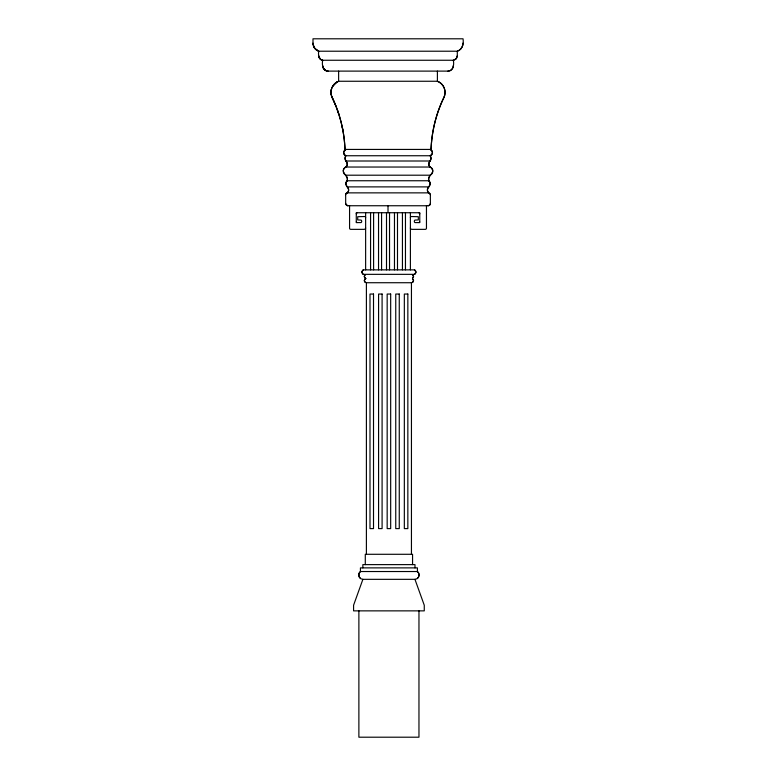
<?xml version="1.0" encoding="UTF-8"?>
<svg xmlns="http://www.w3.org/2000/svg" width="776" height="776" viewBox="0 0 776 776"><rect width="100%" height="100%" fill="white"/><g stroke="black" fill="none" stroke-linecap="round" stroke-linejoin="round"><path stroke-width="1.16" d="M431.058 149.429C431.708 131.474 436.093 113.684 443.882 97.495C446.937 91.51 443.736 83.498 437.402 81.257L338.627 81.257C332.293 83.478 329.092 91.51 332.138 97.495C339.936 113.674 344.321 131.474 344.98 149.429L431.058 149.429A130.601 130.601 0 0 1 443.882 97.495A11.863 11.863 0 0 0 437.402 81.257L437.402 71.111M313 44.009L312.99 38.8L463.039 38.8C463.864 43.553 462.428 49.606 457.297 51.216L318.713 51.216L314.542 48.083L313.038 44.009M457.297 55.736L456.162 58.743L453.32 60.256L322.69 60.256C321.73 64.33 322.67 71.169 328.122 71.111L447.897 71.111C453.339 71.169 454.3 64.321 453.32 60.256A4.559 4.559 0 0 0 457.297 55.736L457.297 51.216A8.565 8.565 0 0 0 463.039 43.126M345.66 194.689L346.193 193.399L347.473 192.865A1.824 1.824 0 0 0 345.66 194.689L345.679 203.749L347.667 205.737L428.061 205.756L429.7 205.077L430.379 203.448L430.36 194.446L428.556 192.865M419.748 221.936L419.011 222.586M331.303 89.512L331.158 94.381M428.779 192.865L347.26 192.865L347.648 192.487A3.89 3.89 0 0 0 347.241 186.89A4.171 4.171 0 0 1 347.241 180.75L347.328 180.265A4.404 3.114 -90 0 0 347.299 178.276C346.232 174.61 340.295 171.302 345.058 167.48C349.025 165.647 346.562 161.786 345.175 159.284A3.899 2.755 -90 0 1 345.175 157.46L345.776 155.743L430.253 155.743L430.855 157.46A3.899 2.755 -90 0 1 430.855 159.284C428.992 162.048 427.324 166.209 431.592 168.043C435.365 172.136 429.516 174.639 428.73 178.276A4.404 3.114 -90 0 0 428.701 180.265L428.788 180.75A4.171 4.171 0 0 1 428.788 186.89A3.89 3.89 0 0 0 428.381 192.487L428.779 192.865A1.824 1.824 0 0 1 430.379 194.689M362.896 579.332L353.575 605.241L353.575 610.867L424.268 610.867L424.268 605.241L414.947 579.332L362.896 579.332C358.871 579.303 357.358 573.774 360.433 571.524L417.42 571.524C420.495 573.774 418.972 579.303 414.947 579.332M332.535 86.475L337.133 81.946M365.35 274.626L364.303 276.44L365.35 278.254M347.648 192.487C351.45 188.432 342.594 184.698 347.241 180.75L428.788 180.75C433.445 184.698 424.579 188.432 428.381 192.487M365.35 278.817L364.303 280.631L365.35 282.445M412.493 282.445L413.54 280.631L412.493 278.817A2.095 2.095 0 0 1 411.445 282.726L411.445 554.287M363.216 269.873L361.897 272.114L363.216 274.345L414.626 274.345L415.946 272.114L414.626 269.873L363.216 269.873A2.561 2.561 0 0 0 363.216 274.345M318.713 55.736L318.732 55.736A4.559 4.559 0 0 0 322.709 60.256C318.451 59.791 318.111 54.456 318.732 51.216A8.565 8.565 0 0 1 314.096 47.346L313.397 45.726M322.69 65.688L322.709 65.688A5.432 5.432 0 0 0 328.141 71.111L326.056 70.703M345.776 155.743A5.471 5.471 0 0 0 345.776 161.001L430.253 161.001A5.471 5.471 0 0 0 430.253 155.743M347.241 180.75A6.169 6.169 0 0 0 345.776 175.201A4.569 4.569 0 0 1 345.776 167.034L430.253 167.034A4.569 4.569 0 0 1 430.253 175.201A6.169 6.169 0 0 0 428.788 180.75M345.776 175.201L430.253 175.201M347.241 186.89L428.788 186.89M365.865 278.613A2.095 2.095 0 0 0 366.398 282.726L411.445 282.726M357.018 222.586L356.281 221.936M318.732 51.216L315.735 49.412L314.096 47.346M321.148 59.762L321.652 59.985M325.425 70.393L323.126 67.764M320.682 59.471L318.771 56.279M335.756 105.711L331.546 95.972M337.347 109.911L338.792 114.159M322.758 66.397L322.894 67.095M342.255 127.167L343.108 131.581M426.46 205.756L426.46 228.163A1.193 1.193 0 0 1 425.267 229.356L411.91 229.356A1.513 1.513 0 0 1 410.397 227.853M418.962 610.867L418.962 737.2L358.881 737.2L358.881 610.867M414.985 567.877L414.985 564.618L362.858 564.618L362.858 567.877M412.56 564.618L412.56 554.287L365.292 554.287L365.292 564.618M410.397 212.731L410.397 269.873M405.46 212.731L405.46 269.873M402.434 212.731L402.434 269.873M397.496 212.731L397.496 269.873M394.47 212.731L394.47 269.873M389.533 212.731L389.533 269.873M388.019 205.756L388.01 212.731M386.506 212.731L386.506 269.873M381.569 212.731L381.569 269.873M378.542 212.731L378.542 269.873M373.595 212.731L373.595 269.873M370.569 212.731L370.569 269.873M366.398 282.726L366.398 554.287M365.632 212.731L365.632 269.873M349.569 205.756L349.569 228.163A1.193 1.193 0 0 0 350.762 229.356L364.128 229.356A1.513 1.513 0 0 0 365.632 227.853M338.627 71.111L338.627 81.257A11.863 11.863 0 0 0 332.157 97.495A130.601 130.601 0 0 1 344.98 149.429M347.968 205.756A2.318 2.318 0 0 1 345.66 203.448M430.253 167.034A3.705 3.705 0 0 1 430.253 161.001M430.379 203.448A2.318 2.318 0 0 1 428.061 205.756M345.776 161.001A3.705 3.705 0 0 1 345.776 167.034M453.32 65.688A5.432 5.432 0 0 1 447.897 71.111M313.708 46.55A8.565 8.565 0 0 1 312.99 43.126M414.626 269.873A2.561 2.561 0 0 1 414.626 274.345M417.42 578.44A4.433 4.433 0 0 0 417.42 571.524L417.42 567.877L360.433 567.877L360.433 571.524A4.433 4.433 0 0 0 360.433 578.44M365.865 278.468A2.095 2.095 0 0 1 364.924 274.956M356.281 213.856A1.115 1.115 0 0 1 357.397 212.731M365.632 217.59A1.067 1.067 0 0 0 364.565 216.523L357.726 216.698L357.697 219.928L361.102 220.083A1.581 1.581 0 0 1 361.102 222.586L356.281 222.586L356.281 212.731L419.758 212.731L419.758 222.586L414.927 222.586A1.581 1.581 0 0 1 414.927 220.083L418.332 219.928L418.312 216.698L411.464 216.523A1.067 1.067 0 0 0 410.397 217.59M418.633 212.731A1.115 1.115 0 0 1 419.758 213.856M343.623 151.873L344.224 154.569L345.97 155.743A3.269 3.269 0 0 1 345.97 149.429L343.623 151.873M432.484 152.581L431.815 154.569L430.069 155.743A3.269 3.269 0 0 0 430.069 149.429L431.815 150.593L432.484 152.581M413.54 276.44L412.493 278.254A2.095 2.095 0 0 0 412.493 274.626L413.54 276.44M373.508 294.046L369.997 294.046L369.997 528.611L373.508 528.611L373.508 294.046M382.093 294.046L378.581 294.046L378.581 528.611L382.093 528.611L382.093 294.046M390.677 294.046L387.166 294.046L387.166 528.611L390.677 528.611L390.677 294.046M399.262 294.046L395.75 294.046L395.75 528.611L399.262 528.611L399.262 294.046M407.846 294.046L404.335 294.046L404.335 528.611L407.846 528.611L407.846 294.046"/></g></svg>
